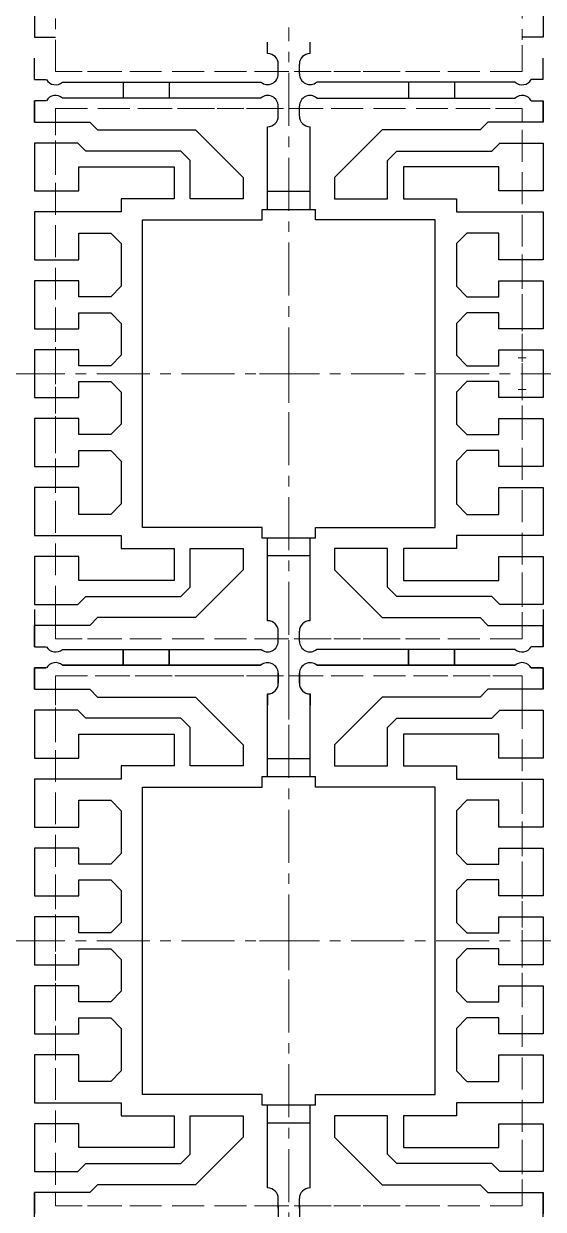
# Model space of a CAD drawing. Extents: x 2686 to 2706, y 1267 to 1367.
# Drawn here: x 2693.33 to 2698.23, y 1272.99 to 1284.17 of the extents above; entities that cross this region are included whole.
import ezdxf

# ---------------------------------------------------------------- set-up
doc = ezdxf.new("R2010")
doc.units = 0
for name, pattern in [('CENTER', [2, 1.25, -0.25, 0.25, -0.25]), ('CENTERX2', [4, 2.5, -0.5, 0.5, -0.5]), ('HIDDEN', [0.375, 0.25, -0.125])]:
    doc.linetypes.add(name, pattern=pattern)
for name, color, linetype, lineweight in [('SH-01_CENTER', 2, 'CENTERX2', 5), ('SH-01_OBJECT', 7, 'Continuous', 5), ('SH-01_PKG', 5, 'HIDDEN', 5), ('SH-02_CENTER', 2, 'CENTER', 5), ('SH-02_PKG', 5, 'HIDDEN', 5)]:
    doc.layers.add(name, color=color, linetype=linetype, lineweight=lineweight)
doc.layers.add('SH-02_OBJECT', color=7, linetype='Continuous')

msp = doc.modelspace()

# ---------------------------------------------------------------- linework, layer by layer
at = {"layer": 'SH-01_CENTER'}
for p, q in [((2697.995, 1281.017), (2698.071, 1281.017)), ((2698.033, 1280.979), (2698.033, 1281.055)), ((2698.033, 1280.679), (2698.033, 1280.755)), ((2697.995, 1280.717), (2698.071, 1280.717))]:
    msp.add_line(p, q, dxfattribs=at)
at = {"layer": 'SH-01_OBJECT'}
for p, q in [((2693.433, 1283.642), (2693.433, 1283.693)), ((2698.233, 1283.642), (2698.233, 1283.693)), ((2693.433, 1283.241), (2693.433, 1283.442)), ((2698.233, 1283.241), (2698.233, 1283.442)), ((2693.433, 1282.591), (2693.433, 1283.043)), ((2698.233, 1282.591), (2698.233, 1283.043)), ((2693.433, 1281.941), (2693.433, 1282.393)), ((2698.233, 1281.941), (2698.233, 1282.393)), ((2693.433, 1281.291), (2693.433, 1281.743)), ((2698.233, 1281.291), (2698.233, 1281.743)), ((2693.433, 1280.967), (2693.433, 1281.093)), ((2698.233, 1280.967), (2698.233, 1281.093)), ((2693.433, 1280.767), (2693.433, 1280.641)), ((2698.233, 1280.767), (2698.233, 1280.641)), ((2693.433, 1280.443), (2693.433, 1279.991)), ((2698.233, 1280.443), (2698.233, 1279.991)), ((2693.433, 1279.793), (2693.433, 1279.341)), ((2698.233, 1279.793), (2698.233, 1279.341)), ((2693.433, 1279.143), (2693.433, 1278.691)), ((2698.233, 1279.143), (2698.233, 1278.691)), ((2693.433, 1278.493), (2693.433, 1278.292)), ((2698.233, 1278.493), (2698.233, 1278.292)), ((2693.433, 1278.292), (2693.433, 1278.343)), ((2698.233, 1278.292), (2698.233, 1278.343)), ((2693.433, 1277.891), (2693.433, 1278.092)), ((2693.433, 1278.092), (2693.433, 1278.041)), ((2698.233, 1277.891), (2698.233, 1278.092)), ((2698.233, 1278.092), (2698.233, 1278.041)), ((2693.433, 1277.241), (2693.433, 1277.693)), ((2698.233, 1277.241), (2698.233, 1277.693)), ((2693.433, 1276.591), (2693.433, 1277.043)), ((2698.233, 1276.591), (2698.233, 1277.043)), ((2693.433, 1275.941), (2693.433, 1276.393)), ((2698.233, 1275.941), (2698.233, 1276.393)), ((2693.433, 1275.617), (2693.433, 1275.743)), ((2698.233, 1275.617), (2698.233, 1275.743)), ((2693.433, 1275.417), (2693.433, 1275.291)), ((2698.233, 1275.417), (2698.233, 1275.291)), ((2693.433, 1275.093), (2693.433, 1274.641)), ((2698.233, 1275.093), (2698.233, 1274.641)), ((2693.433, 1274.443), (2693.433, 1273.991)), ((2698.233, 1274.443), (2698.233, 1273.991)), ((2693.433, 1273.793), (2693.433, 1273.341)), ((2698.233, 1273.793), (2698.233, 1273.341)), ((2693.433, 1273.143), (2693.433, 1272.942)), ((2698.233, 1273.143), (2698.233, 1272.942))]:
    msp.add_line(p, q, dxfattribs=at)
at = {"layer": 'SH-01_PKG'}
for p, q in [((2693.633, 1283.367), (2693.633, 1278.367)), ((2698.033, 1283.367), (2693.633, 1283.367)), ((2698.033, 1278.367), (2698.033, 1283.367)), ((2693.633, 1278.367), (2698.033, 1278.367)), ((2693.633, 1278.017), (2693.633, 1273.017)), ((2698.033, 1278.017), (2693.633, 1278.017)), ((2698.033, 1273.017), (2698.033, 1278.017)), ((2693.633, 1273.017), (2698.033, 1273.017))]:
    msp.add_line(p, q, dxfattribs=at)
at = {"layer": 'SH-02_CENTER', "ltscale": 0.4}
for p, q in [((2695.833, 1277.604), (2695.833, 1284.131)), ((2693.221, 1280.867), (2698.444, 1280.867)), ((2695.833, 1272.254), (2695.833, 1278.781)), ((2693.221, 1275.517), (2698.444, 1275.517))]:
    msp.add_line(p, q, dxfattribs=at)
at = {"layer": 'SH-02_CENTER'}
for p, q in [((2695.833, 1280.591), (2695.833, 1281.143)), ((2695.557, 1280.867), (2696.109, 1280.867)), ((2695.833, 1275.241), (2695.833, 1275.793)), ((2695.557, 1275.517), (2696.109, 1275.517))]:
    msp.add_line(p, q, dxfattribs=at)
at = {"layer": 'SH-02_OBJECT'}
for p, q in [((2693.433, 1284.493), (2693.433, 1284.041)), ((2698.233, 1284.493), (2698.233, 1284.041)), ((2693.433, 1284.041), (2693.633, 1284.041)), ((2698.233, 1284.041), (2698.033, 1284.041)), ((2695.633, 1283.887), (2695.633, 1283.993)), ((2696.033, 1283.887), (2696.033, 1283.993)), ((2693.433, 1283.642), (2693.433, 1283.843)), ((2695.733, 1283.694), (2695.733, 1283.787)), ((2695.933, 1283.694), (2695.933, 1283.787)), ((2698.233, 1283.642), (2698.233, 1283.843)), ((2693.433, 1283.642), (2693.546, 1283.642)), ((2693.699, 1283.617), (2695.568, 1283.617)), ((2694.27, 1283.617), (2694.27, 1283.467)), ((2694.703, 1283.617), (2694.703, 1283.467)), ((2697.967, 1283.617), (2696.097, 1283.617)), ((2696.963, 1283.617), (2696.963, 1283.467)), ((2697.396, 1283.617), (2697.396, 1283.467)), ((2698.233, 1283.642), (2698.119, 1283.642)), ((2693.433, 1283.442), (2693.433, 1283.241)), ((2693.433, 1283.241), (2693.433, 1283.442)), ((2693.546, 1283.442), (2693.433, 1283.442)), ((2693.433, 1283.442), (2693.433, 1283.241)), ((2695.568, 1283.467), (2693.699, 1283.467)), ((2696.097, 1283.467), (2697.967, 1283.467)), ((2698.119, 1283.442), (2698.233, 1283.442)), ((2698.233, 1283.442), (2698.233, 1283.241)), ((2698.233, 1283.241), (2698.233, 1283.442)), ((2698.233, 1283.442), (2698.233, 1283.241)), ((2695.733, 1283.297), (2695.733, 1283.391)), ((2695.933, 1283.297), (2695.933, 1283.391)), ((2693.433, 1283.241), (2693.955, 1283.241)), ((2693.955, 1283.241), (2694.029, 1283.167)), ((2697.711, 1283.241), (2697.637, 1283.167)), ((2698.233, 1283.241), (2697.711, 1283.241)), ((2694.029, 1283.167), (2694.953, 1283.167)), ((2694.953, 1283.167), (2695.403, 1282.717)), ((2695.633, 1282.417), (2695.633, 1283.197)), ((2696.033, 1282.417), (2696.033, 1283.197)), ((2696.713, 1283.167), (2696.263, 1282.717)), ((2697.637, 1283.167), (2696.713, 1283.167)), ((2693.433, 1283.043), (2693.433, 1282.591)), ((2693.842, 1283.043), (2693.433, 1283.043)), ((2693.433, 1283.043), (2693.433, 1282.591)), ((2693.918, 1282.967), (2693.842, 1283.043)), ((2697.748, 1282.967), (2697.824, 1283.043)), ((2697.824, 1283.043), (2698.233, 1283.043)), ((2698.233, 1283.043), (2698.233, 1282.591)), ((2698.233, 1283.043), (2698.233, 1282.591)), ((2694.815, 1282.967), (2693.918, 1282.967)), ((2694.903, 1282.879), (2694.815, 1282.967)), ((2694.903, 1282.517), (2694.903, 1282.879)), ((2696.763, 1282.879), (2696.851, 1282.967)), ((2696.763, 1282.517), (2696.763, 1282.879)), ((2696.851, 1282.967), (2697.748, 1282.967)), ((2693.853, 1282.591), (2693.853, 1282.817)), ((2693.853, 1282.817), (2694.753, 1282.817)), ((2694.753, 1282.817), (2694.753, 1282.517)), ((2697.813, 1282.817), (2696.913, 1282.817)), ((2696.913, 1282.817), (2696.913, 1282.517)), ((2697.813, 1282.591), (2697.813, 1282.817)), ((2695.403, 1282.717), (2695.403, 1282.517)), ((2696.263, 1282.717), (2696.263, 1282.517)), ((2693.433, 1282.591), (2693.853, 1282.591)), ((2696.033, 1282.585), (2695.633, 1282.585)), ((2698.233, 1282.591), (2697.813, 1282.591)), ((2694.753, 1282.517), (2694.253, 1282.517)), ((2694.253, 1282.517), (2694.253, 1282.393)), ((2695.403, 1282.517), (2694.903, 1282.517)), ((2696.263, 1282.517), (2696.763, 1282.517)), ((2696.913, 1282.517), (2697.413, 1282.517)), ((2697.413, 1282.517), (2697.413, 1282.393)), ((2693.433, 1282.393), (2693.433, 1281.941)), ((2694.253, 1282.393), (2693.433, 1282.393)), ((2693.433, 1282.393), (2693.433, 1281.941)), ((2695.583, 1282.317), (2695.583, 1282.417)), ((2695.583, 1282.417), (2696.083, 1282.417)), ((2696.083, 1282.317), (2696.083, 1282.417)), ((2697.413, 1282.393), (2698.233, 1282.393)), ((2698.233, 1282.393), (2698.233, 1281.941)), ((2698.233, 1282.393), (2698.233, 1281.941)), ((2694.453, 1279.417), (2694.453, 1282.317)), ((2694.453, 1282.317), (2695.583, 1282.317)), ((2697.213, 1282.317), (2696.083, 1282.317)), ((2697.213, 1279.417), (2697.213, 1282.317)), ((2693.853, 1281.941), (2693.853, 1282.194)), ((2693.853, 1282.194), (2694.153, 1282.194)), ((2694.153, 1282.194), (2694.253, 1282.094)), ((2694.253, 1282.094), (2694.253, 1281.692)), ((2697.513, 1282.194), (2697.413, 1282.094)), ((2697.413, 1282.094), (2697.413, 1281.692)), ((2697.813, 1282.194), (2697.513, 1282.194)), ((2697.813, 1281.941), (2697.813, 1282.194)), ((2693.433, 1281.941), (2693.853, 1281.941)), ((2698.233, 1281.941), (2697.813, 1281.941)), ((2693.433, 1281.743), (2693.433, 1281.291)), ((2693.853, 1281.743), (2693.433, 1281.743)), ((2693.433, 1281.743), (2693.433, 1281.291)), ((2693.853, 1281.592), (2693.853, 1281.743)), ((2694.253, 1281.692), (2694.153, 1281.592)), ((2697.413, 1281.692), (2697.513, 1281.592)), ((2697.813, 1281.592), (2697.813, 1281.743)), ((2697.813, 1281.743), (2698.233, 1281.743)), ((2698.233, 1281.743), (2698.233, 1281.291)), ((2698.233, 1281.743), (2698.233, 1281.291)), ((2694.153, 1281.592), (2693.853, 1281.592)), ((2697.513, 1281.592), (2697.813, 1281.592)), ((2693.853, 1281.291), (2693.853, 1281.442)), ((2693.853, 1281.442), (2694.153, 1281.442)), ((2694.153, 1281.442), (2694.253, 1281.342)), ((2697.513, 1281.442), (2697.413, 1281.342)), ((2697.813, 1281.442), (2697.513, 1281.442)), ((2697.813, 1281.291), (2697.813, 1281.442)), ((2694.253, 1281.342), (2694.253, 1281.042)), ((2697.413, 1281.342), (2697.413, 1281.042)), ((2693.433, 1281.291), (2693.853, 1281.291)), ((2698.233, 1281.291), (2697.813, 1281.291)), ((2693.433, 1281.093), (2693.433, 1280.641)), ((2693.433, 1281.093), (2693.433, 1280.641)), ((2693.853, 1281.093), (2693.433, 1281.093)), ((2693.853, 1280.942), (2693.853, 1281.093)), ((2697.813, 1280.942), (2697.813, 1281.093)), ((2697.813, 1281.093), (2698.233, 1281.093)), ((2698.233, 1281.093), (2698.233, 1280.641)), ((2698.233, 1281.093), (2698.233, 1280.641)), ((2694.253, 1281.042), (2694.153, 1280.942)), ((2697.413, 1281.042), (2697.513, 1280.942)), ((2694.153, 1280.942), (2693.853, 1280.942)), ((2697.513, 1280.942), (2697.813, 1280.942)), ((2693.853, 1280.641), (2693.853, 1280.792)), ((2693.853, 1280.792), (2694.153, 1280.792)), ((2694.153, 1280.792), (2694.253, 1280.692)), ((2697.513, 1280.792), (2697.413, 1280.692)), ((2697.813, 1280.792), (2697.513, 1280.792)), ((2697.813, 1280.641), (2697.813, 1280.792)), ((2693.433, 1280.641), (2693.853, 1280.641)), ((2694.253, 1280.692), (2694.253, 1280.392)), ((2697.413, 1280.692), (2697.413, 1280.392)), ((2698.233, 1280.641), (2697.813, 1280.641)), ((2693.433, 1280.443), (2693.433, 1279.991)), ((2693.853, 1280.443), (2693.433, 1280.443)), ((2693.433, 1280.443), (2693.433, 1279.991)), ((2693.853, 1280.292), (2693.853, 1280.443)), ((2697.813, 1280.292), (2697.813, 1280.443)), ((2697.813, 1280.443), (2698.233, 1280.443)), ((2698.233, 1280.443), (2698.233, 1279.991)), ((2698.233, 1280.443), (2698.233, 1279.991)), ((2694.253, 1280.392), (2694.153, 1280.292)), ((2697.413, 1280.392), (2697.513, 1280.292)), ((2694.153, 1280.292), (2693.853, 1280.292)), ((2697.513, 1280.292), (2697.813, 1280.292)), ((2693.853, 1279.991), (2693.853, 1280.142)), ((2693.853, 1280.142), (2694.153, 1280.142)), ((2694.153, 1280.142), (2694.253, 1280.042)), ((2697.513, 1280.142), (2697.413, 1280.042)), ((2697.813, 1280.142), (2697.513, 1280.142)), ((2697.813, 1279.991), (2697.813, 1280.142)), ((2693.433, 1279.991), (2693.853, 1279.991)), ((2694.253, 1280.042), (2694.253, 1279.64)), ((2697.413, 1280.042), (2697.413, 1279.64)), ((2698.233, 1279.991), (2697.813, 1279.991)), ((2693.433, 1279.793), (2693.433, 1279.341)), ((2693.853, 1279.793), (2693.433, 1279.793)), ((2693.433, 1279.793), (2693.433, 1279.341)), ((2693.853, 1279.54), (2693.853, 1279.793)), ((2697.813, 1279.54), (2697.813, 1279.793)), ((2697.813, 1279.793), (2698.233, 1279.793)), ((2698.233, 1279.793), (2698.233, 1279.341)), ((2698.233, 1279.793), (2698.233, 1279.341)), ((2694.253, 1279.64), (2694.153, 1279.54)), ((2697.413, 1279.64), (2697.513, 1279.54)), ((2694.153, 1279.54), (2693.853, 1279.54)), ((2697.513, 1279.54), (2697.813, 1279.54)), ((2695.583, 1279.417), (2694.453, 1279.417)), ((2695.583, 1279.317), (2695.583, 1279.417)), ((2696.083, 1279.317), (2696.083, 1279.417)), ((2696.083, 1279.417), (2697.213, 1279.417)), ((2693.433, 1279.341), (2694.253, 1279.341)), ((2694.253, 1279.341), (2694.253, 1279.217)), ((2696.083, 1279.317), (2695.583, 1279.317)), ((2695.633, 1278.537), (2695.633, 1279.317)), ((2696.033, 1278.537), (2696.033, 1279.317)), ((2698.233, 1279.341), (2697.413, 1279.341)), ((2697.413, 1279.341), (2697.413, 1279.217)), ((2694.253, 1279.217), (2694.753, 1279.217)), ((2694.753, 1279.217), (2694.753, 1278.917)), ((2694.903, 1278.855), (2694.903, 1279.217)), ((2694.903, 1279.217), (2695.403, 1279.217)), ((2695.403, 1279.217), (2695.403, 1279.017)), ((2696.763, 1279.217), (2696.263, 1279.217)), ((2696.263, 1279.217), (2696.263, 1279.017)), ((2696.763, 1278.855), (2696.763, 1279.217)), ((2697.413, 1279.217), (2696.913, 1279.217)), ((2696.913, 1279.217), (2696.913, 1278.917)), ((2693.433, 1279.143), (2693.433, 1278.691)), ((2693.853, 1279.143), (2693.433, 1279.143)), ((2693.433, 1279.143), (2693.433, 1278.691)), ((2693.853, 1278.917), (2693.853, 1279.143)), ((2696.033, 1279.149), (2695.633, 1279.149)), ((2697.813, 1278.917), (2697.813, 1279.143)), ((2697.813, 1279.143), (2698.233, 1279.143)), ((2698.233, 1279.143), (2698.233, 1278.691)), ((2698.233, 1279.143), (2698.233, 1278.691)), ((2695.403, 1279.017), (2694.953, 1278.567)), ((2696.263, 1279.017), (2696.713, 1278.567)), ((2694.753, 1278.917), (2693.853, 1278.917)), ((2694.815, 1278.767), (2694.903, 1278.855)), ((2696.851, 1278.767), (2696.763, 1278.855)), ((2696.913, 1278.917), (2697.813, 1278.917)), ((2693.842, 1278.691), (2693.918, 1278.767)), ((2693.918, 1278.767), (2694.815, 1278.767)), ((2697.748, 1278.767), (2696.851, 1278.767)), ((2697.824, 1278.691), (2697.748, 1278.767)), ((2693.433, 1278.691), (2693.842, 1278.691)), ((2693.433, 1278.643), (2693.433, 1278.292)), ((2695.633, 1278.537), (2695.633, 1278.643)), ((2696.033, 1278.537), (2696.033, 1278.643)), ((2698.233, 1278.691), (2697.824, 1278.691)), ((2698.233, 1278.643), (2698.233, 1278.292)), ((2694.029, 1278.567), (2693.955, 1278.493)), ((2694.953, 1278.567), (2694.029, 1278.567)), ((2696.713, 1278.567), (2697.637, 1278.567)), ((2697.637, 1278.567), (2697.711, 1278.493)), ((2693.433, 1278.292), (2693.433, 1278.493)), ((2693.955, 1278.493), (2693.433, 1278.493)), ((2693.433, 1278.493), (2693.433, 1278.292)), ((2695.733, 1278.344), (2695.733, 1278.437)), ((2695.733, 1278.344), (2695.733, 1278.437)), ((2695.933, 1278.344), (2695.933, 1278.437)), ((2695.933, 1278.344), (2695.933, 1278.437)), ((2697.711, 1278.493), (2698.233, 1278.493)), ((2698.233, 1278.292), (2698.233, 1278.493)), ((2698.233, 1278.493), (2698.233, 1278.292)), ((2693.433, 1278.292), (2693.546, 1278.292)), ((2693.433, 1278.292), (2693.546, 1278.292)), ((2698.233, 1278.292), (2698.119, 1278.292)), ((2698.233, 1278.292), (2698.119, 1278.292)), ((2693.699, 1278.267), (2695.568, 1278.267)), ((2693.699, 1278.267), (2695.568, 1278.267)), ((2694.27, 1278.267), (2694.27, 1278.117)), ((2694.27, 1278.117), (2694.27, 1278.267)), ((2694.703, 1278.267), (2694.703, 1278.117)), ((2694.703, 1278.117), (2694.703, 1278.267)), ((2697.967, 1278.267), (2696.097, 1278.267)), ((2697.967, 1278.267), (2696.097, 1278.267)), ((2696.963, 1278.267), (2696.963, 1278.117)), ((2696.963, 1278.117), (2696.963, 1278.267)), ((2697.396, 1278.267), (2697.396, 1278.117)), ((2697.396, 1278.117), (2697.396, 1278.267)), ((2693.433, 1278.092), (2693.433, 1277.891)), ((2693.433, 1277.891), (2693.433, 1278.092)), ((2693.546, 1278.092), (2693.433, 1278.092)), ((2693.433, 1278.092), (2693.433, 1277.891)), ((2693.433, 1278.092), (2693.546, 1278.092)), ((2695.568, 1278.117), (2693.699, 1278.117)), ((2693.699, 1278.117), (2695.568, 1278.117)), ((2696.097, 1278.117), (2697.967, 1278.117)), ((2697.967, 1278.117), (2696.097, 1278.117)), ((2698.119, 1278.092), (2698.233, 1278.092)), ((2698.233, 1278.092), (2698.119, 1278.092)), ((2698.233, 1278.092), (2698.233, 1277.891)), ((2698.233, 1277.891), (2698.233, 1278.092)), ((2698.233, 1278.092), (2698.233, 1277.891)), ((2695.733, 1277.947), (2695.733, 1278.041)), ((2695.733, 1278.041), (2695.733, 1277.947)), ((2695.933, 1277.947), (2695.933, 1278.041)), ((2695.933, 1278.041), (2695.933, 1277.947)), ((2693.433, 1277.891), (2693.955, 1277.891)), ((2693.955, 1277.891), (2694.029, 1277.817)), ((2695.633, 1277.067), (2695.633, 1277.847)), ((2695.633, 1277.847), (2695.633, 1277.742)), ((2696.033, 1277.067), (2696.033, 1277.847)), ((2696.033, 1277.847), (2696.033, 1277.742)), ((2697.711, 1277.891), (2697.637, 1277.817)), ((2698.233, 1277.891), (2697.711, 1277.891)), ((2694.029, 1277.817), (2694.953, 1277.817)), ((2694.953, 1277.817), (2695.403, 1277.367)), ((2696.713, 1277.817), (2696.263, 1277.367)), ((2697.637, 1277.817), (2696.713, 1277.817)), ((2693.433, 1277.693), (2693.433, 1277.241)), ((2693.842, 1277.693), (2693.433, 1277.693)), ((2693.433, 1277.693), (2693.433, 1277.241)), ((2693.918, 1277.617), (2693.842, 1277.693)), ((2697.748, 1277.617), (2697.824, 1277.693)), ((2697.824, 1277.693), (2698.233, 1277.693)), ((2698.233, 1277.693), (2698.233, 1277.241)), ((2698.233, 1277.693), (2698.233, 1277.241)), ((2694.815, 1277.617), (2693.918, 1277.617)), ((2694.903, 1277.529), (2694.815, 1277.617)), ((2694.903, 1277.167), (2694.903, 1277.529)), ((2696.763, 1277.529), (2696.851, 1277.617)), ((2696.763, 1277.167), (2696.763, 1277.529)), ((2696.851, 1277.617), (2697.748, 1277.617)), ((2693.853, 1277.241), (2693.853, 1277.467)), ((2693.853, 1277.467), (2694.753, 1277.467)), ((2694.753, 1277.467), (2694.753, 1277.167)), ((2697.813, 1277.467), (2696.913, 1277.467)), ((2696.913, 1277.467), (2696.913, 1277.167)), ((2697.813, 1277.241), (2697.813, 1277.467)), ((2695.403, 1277.367), (2695.403, 1277.167)), ((2696.263, 1277.367), (2696.263, 1277.167)), ((2693.433, 1277.241), (2693.853, 1277.241)), ((2696.033, 1277.235), (2695.633, 1277.235)), ((2698.233, 1277.241), (2697.813, 1277.241)), ((2694.753, 1277.167), (2694.253, 1277.167)), ((2694.253, 1277.167), (2694.253, 1277.043)), ((2695.403, 1277.167), (2694.903, 1277.167)), ((2695.583, 1276.967), (2695.583, 1277.067)), ((2695.583, 1277.067), (2696.083, 1277.067)), ((2696.083, 1276.967), (2696.083, 1277.067)), ((2696.263, 1277.167), (2696.763, 1277.167)), ((2696.913, 1277.167), (2697.413, 1277.167)), ((2697.413, 1277.167), (2697.413, 1277.043)), ((2693.433, 1277.043), (2693.433, 1276.591)), ((2694.253, 1277.043), (2693.433, 1277.043)), ((2693.433, 1277.043), (2693.433, 1276.591)), ((2694.453, 1274.067), (2694.453, 1276.967)), ((2694.453, 1276.967), (2695.583, 1276.967)), ((2697.213, 1276.967), (2696.083, 1276.967)), ((2697.213, 1274.067), (2697.213, 1276.967)), ((2697.413, 1277.043), (2698.233, 1277.043)), ((2698.233, 1277.043), (2698.233, 1276.591)), ((2698.233, 1277.043), (2698.233, 1276.591)), ((2693.853, 1276.591), (2693.853, 1276.844)), ((2693.853, 1276.844), (2694.153, 1276.844)), ((2694.153, 1276.844), (2694.253, 1276.744)), ((2697.513, 1276.844), (2697.413, 1276.744)), ((2697.813, 1276.844), (2697.513, 1276.844)), ((2697.813, 1276.591), (2697.813, 1276.844)), ((2694.253, 1276.744), (2694.253, 1276.342)), ((2697.413, 1276.744), (2697.413, 1276.342)), ((2693.433, 1276.591), (2693.853, 1276.591)), ((2698.233, 1276.591), (2697.813, 1276.591)), ((2693.433, 1276.393), (2693.433, 1275.941)), ((2693.853, 1276.393), (2693.433, 1276.393)), ((2693.433, 1276.393), (2693.433, 1275.941)), ((2693.853, 1276.242), (2693.853, 1276.393)), ((2697.813, 1276.242), (2697.813, 1276.393)), ((2697.813, 1276.393), (2698.233, 1276.393)), ((2698.233, 1276.393), (2698.233, 1275.941)), ((2698.233, 1276.393), (2698.233, 1275.941)), ((2694.253, 1276.342), (2694.153, 1276.242)), ((2697.413, 1276.342), (2697.513, 1276.242)), ((2694.153, 1276.242), (2693.853, 1276.242)), ((2697.513, 1276.242), (2697.813, 1276.242)), ((2693.853, 1275.941), (2693.853, 1276.092)), ((2693.853, 1276.092), (2694.153, 1276.092)), ((2694.153, 1276.092), (2694.253, 1275.992)), ((2697.513, 1276.092), (2697.413, 1275.992)), ((2697.813, 1276.092), (2697.513, 1276.092)), ((2697.813, 1275.941), (2697.813, 1276.092)), ((2694.253, 1275.992), (2694.253, 1275.692)), ((2697.413, 1275.992), (2697.413, 1275.692)), ((2693.433, 1275.941), (2693.853, 1275.941)), ((2698.233, 1275.941), (2697.813, 1275.941)), ((2693.433, 1275.743), (2693.433, 1275.291)), ((2693.433, 1275.743), (2693.433, 1275.291)), ((2693.853, 1275.743), (2693.433, 1275.743)), ((2693.853, 1275.592), (2693.853, 1275.743)), ((2697.813, 1275.592), (2697.813, 1275.743)), ((2697.813, 1275.743), (2698.233, 1275.743)), ((2698.233, 1275.743), (2698.233, 1275.291)), ((2698.233, 1275.743), (2698.233, 1275.291)), ((2694.253, 1275.692), (2694.153, 1275.592)), ((2697.413, 1275.692), (2697.513, 1275.592)), ((2694.153, 1275.592), (2693.853, 1275.592)), ((2697.513, 1275.592), (2697.813, 1275.592)), ((2693.853, 1275.291), (2693.853, 1275.442)), ((2693.853, 1275.442), (2694.153, 1275.442)), ((2694.153, 1275.442), (2694.253, 1275.342)), ((2697.513, 1275.442), (2697.413, 1275.342)), ((2697.813, 1275.442), (2697.513, 1275.442)), ((2697.813, 1275.291), (2697.813, 1275.442)), ((2693.433, 1275.291), (2693.853, 1275.291)), ((2694.253, 1275.342), (2694.253, 1275.042)), ((2697.413, 1275.342), (2697.413, 1275.042)), ((2698.233, 1275.291), (2697.813, 1275.291)), ((2693.433, 1275.093), (2693.433, 1274.641)), ((2693.853, 1275.093), (2693.433, 1275.093)), ((2693.433, 1275.093), (2693.433, 1274.641)), ((2693.853, 1274.942), (2693.853, 1275.093)), ((2697.813, 1274.942), (2697.813, 1275.093)), ((2697.813, 1275.093), (2698.233, 1275.093)), ((2698.233, 1275.093), (2698.233, 1274.641)), ((2698.233, 1275.093), (2698.233, 1274.641)), ((2694.153, 1274.942), (2693.853, 1274.942)), ((2694.253, 1275.042), (2694.153, 1274.942)), ((2697.413, 1275.042), (2697.513, 1274.942)), ((2697.513, 1274.942), (2697.813, 1274.942)), ((2693.853, 1274.641), (2693.853, 1274.792)), ((2693.853, 1274.792), (2694.153, 1274.792)), ((2694.153, 1274.792), (2694.253, 1274.692)), ((2697.513, 1274.792), (2697.413, 1274.692)), ((2697.813, 1274.792), (2697.513, 1274.792)), ((2697.813, 1274.641), (2697.813, 1274.792)), ((2693.433, 1274.641), (2693.853, 1274.641)), ((2694.253, 1274.692), (2694.253, 1274.29)), ((2697.413, 1274.692), (2697.413, 1274.29)), ((2698.233, 1274.641), (2697.813, 1274.641)), ((2693.433, 1274.443), (2693.433, 1273.991)), ((2693.853, 1274.443), (2693.433, 1274.443)), ((2693.433, 1274.443), (2693.433, 1273.991)), ((2693.853, 1274.19), (2693.853, 1274.443)), ((2697.813, 1274.19), (2697.813, 1274.443)), ((2697.813, 1274.443), (2698.233, 1274.443)), ((2698.233, 1274.443), (2698.233, 1273.991)), ((2698.233, 1274.443), (2698.233, 1273.991)), ((2694.253, 1274.29), (2694.153, 1274.19)), ((2697.413, 1274.29), (2697.513, 1274.19)), ((2694.153, 1274.19), (2693.853, 1274.19)), ((2697.513, 1274.19), (2697.813, 1274.19)), ((2695.583, 1274.067), (2694.453, 1274.067)), ((2695.583, 1273.967), (2695.583, 1274.067)), ((2696.083, 1273.967), (2696.083, 1274.067)), ((2696.083, 1274.067), (2697.213, 1274.067)), ((2693.433, 1273.991), (2694.253, 1273.991)), ((2694.253, 1273.991), (2694.253, 1273.867)), ((2696.083, 1273.967), (2695.583, 1273.967)), ((2695.633, 1273.187), (2695.633, 1273.967)), ((2696.033, 1273.187), (2696.033, 1273.967)), ((2698.233, 1273.991), (2697.413, 1273.991)), ((2697.413, 1273.991), (2697.413, 1273.867)), ((2694.253, 1273.867), (2694.753, 1273.867)), ((2694.753, 1273.867), (2694.753, 1273.567)), ((2694.903, 1273.505), (2694.903, 1273.867)), ((2694.903, 1273.867), (2695.403, 1273.867)), ((2695.403, 1273.867), (2695.403, 1273.667)), ((2696.763, 1273.867), (2696.263, 1273.867)), ((2696.263, 1273.867), (2696.263, 1273.667)), ((2696.763, 1273.505), (2696.763, 1273.867)), ((2697.413, 1273.867), (2696.913, 1273.867)), ((2696.913, 1273.867), (2696.913, 1273.567)), ((2693.433, 1273.793), (2693.433, 1273.341)), ((2693.853, 1273.793), (2693.433, 1273.793)), ((2693.433, 1273.793), (2693.433, 1273.341)), ((2693.853, 1273.567), (2693.853, 1273.793)), ((2696.033, 1273.799), (2695.633, 1273.799)), ((2697.813, 1273.567), (2697.813, 1273.793)), ((2697.813, 1273.793), (2698.233, 1273.793)), ((2698.233, 1273.793), (2698.233, 1273.341)), ((2698.233, 1273.793), (2698.233, 1273.341)), ((2695.403, 1273.667), (2694.953, 1273.217)), ((2696.263, 1273.667), (2696.713, 1273.217)), ((2694.753, 1273.567), (2693.853, 1273.567)), ((2694.815, 1273.417), (2694.903, 1273.505)), ((2696.851, 1273.417), (2696.763, 1273.505)), ((2696.913, 1273.567), (2697.813, 1273.567)), ((2693.842, 1273.341), (2693.918, 1273.417)), ((2693.918, 1273.417), (2694.815, 1273.417)), ((2697.748, 1273.417), (2696.851, 1273.417)), ((2697.824, 1273.341), (2697.748, 1273.417)), ((2693.433, 1273.341), (2693.842, 1273.341)), ((2698.233, 1273.341), (2697.824, 1273.341)), ((2694.029, 1273.217), (2693.955, 1273.143)), ((2694.953, 1273.217), (2694.029, 1273.217)), ((2696.713, 1273.217), (2697.637, 1273.217)), ((2697.637, 1273.217), (2697.711, 1273.143)), ((2693.433, 1273.143), (2693.433, 1272.942)), ((2693.955, 1273.143), (2693.433, 1273.143)), ((2693.433, 1273.143), (2693.433, 1272.942)), ((2693.433, 1272.392), (2693.433, 1273.143)), ((2695.733, 1272.994), (2695.733, 1273.087)), ((2695.933, 1272.994), (2695.933, 1273.087)), ((2697.711, 1273.143), (2698.233, 1273.143)), ((2698.233, 1273.143), (2698.233, 1272.942)), ((2698.233, 1272.392), (2698.233, 1273.143)), ((2695.733, 1273.017), (2695.733, 1272.182)), ((2695.933, 1273.017), (2695.933, 1272.182))]:
    msp.add_line(p, q, dxfattribs=at)
for centre, start, end in [((2695.633, 1283.787), 0, 90), ((2696.033, 1283.787), 90, 180), ((2695.633, 1283.694), 229.741, 0), ((2696.033, 1283.694), 180, 310.259), ((2693.633, 1283.692), 210, 311.4096), ((2698.033, 1283.692), 228.5904, 330), ((2693.633, 1283.392), 48.5904, 150), ((2695.633, 1283.391), 360, 130.259), ((2696.033, 1283.391), 49.741, 180), ((2698.033, 1283.392), 30, 131.4096), ((2695.633, 1283.297), 270, 0), ((2696.033, 1283.297), 180, 270), ((2695.633, 1278.437), 0, 90), ((2695.633, 1278.437), 0, 90), ((2696.033, 1278.437), 90, 180), ((2696.033, 1278.437), 90, 180), ((2693.633, 1278.342), 210, 311.4096), ((2693.633, 1278.342), 210, 311.4096), ((2695.633, 1278.344), 229.741, 0), ((2695.633, 1278.344), 229.741, 0), ((2696.033, 1278.344), 180, 310.259), ((2696.033, 1278.344), 180, 310.259), ((2698.033, 1278.342), 228.5904, 330), ((2698.033, 1278.342), 228.5904, 330), ((2693.633, 1278.042), 48.5904, 150), ((2693.633, 1278.042), 48.5904, 150), ((2695.633, 1278.041), 360, 130.259), ((2695.633, 1278.041), 360, 130.259), ((2696.033, 1278.041), 49.741, 180), ((2696.033, 1278.041), 49.741, 180), ((2698.033, 1278.042), 30, 131.4096), ((2698.033, 1278.042), 30, 131.4096), ((2695.633, 1277.947), 270, 0), ((2695.633, 1277.947), 270, 360), ((2696.033, 1277.947), 180, 270), ((2696.033, 1277.947), 180, 270), ((2695.633, 1273.087), 0, 90), ((2696.033, 1273.087), 90, 180)]:
    msp.add_arc(centre, 0.1, start, end, dxfattribs=at)
at = {"layer": 'SH-02_PKG', "ltscale": 0.2}
for p, q in [((2693.633, 1283.717), (2693.633, 1288.717)), ((2698.033, 1288.717), (2698.033, 1283.717)), ((2698.033, 1283.717), (2693.633, 1283.717)), ((2693.633, 1283.367), (2698.033, 1283.367)), ((2693.633, 1278.367), (2693.633, 1283.367)), ((2698.033, 1283.367), (2698.033, 1278.367)), ((2698.033, 1278.367), (2693.633, 1278.367)), ((2693.633, 1278.017), (2698.033, 1278.017)), ((2693.633, 1273.017), (2693.633, 1278.017)), ((2698.033, 1278.017), (2698.033, 1273.017)), ((2698.033, 1273.017), (2693.633, 1273.017))]:
    msp.add_line(p, q, dxfattribs=at)
at = {"layer": 'SH-02_PKG'}
for p, q in [((2693.633, 1283.993), (2693.633, 1283.717)), ((2698.033, 1283.717), (2698.033, 1283.993)), ((2693.633, 1283.717), (2698.033, 1283.717)), ((2693.633, 1283.367), (2693.633, 1278.367)), ((2698.033, 1283.367), (2693.633, 1283.367)), ((2698.033, 1278.367), (2698.033, 1283.367)), ((2693.633, 1278.643), (2693.633, 1278.367)), ((2698.033, 1278.367), (2698.033, 1278.643)), ((2693.633, 1278.367), (2698.033, 1278.367)), ((2693.633, 1278.367), (2698.033, 1278.367)), ((2693.633, 1278.017), (2693.633, 1273.017)), ((2698.033, 1278.017), (2693.633, 1278.017)), ((2693.633, 1277.742), (2693.633, 1278.017)), ((2693.633, 1278.017), (2698.033, 1278.017)), ((2698.033, 1273.017), (2698.033, 1278.017)), ((2698.033, 1278.017), (2698.033, 1277.742)), ((2693.633, 1273.017), (2698.033, 1273.017))]:
    msp.add_line(p, q, dxfattribs=at)

doc.saveas('drawing.dxf')
